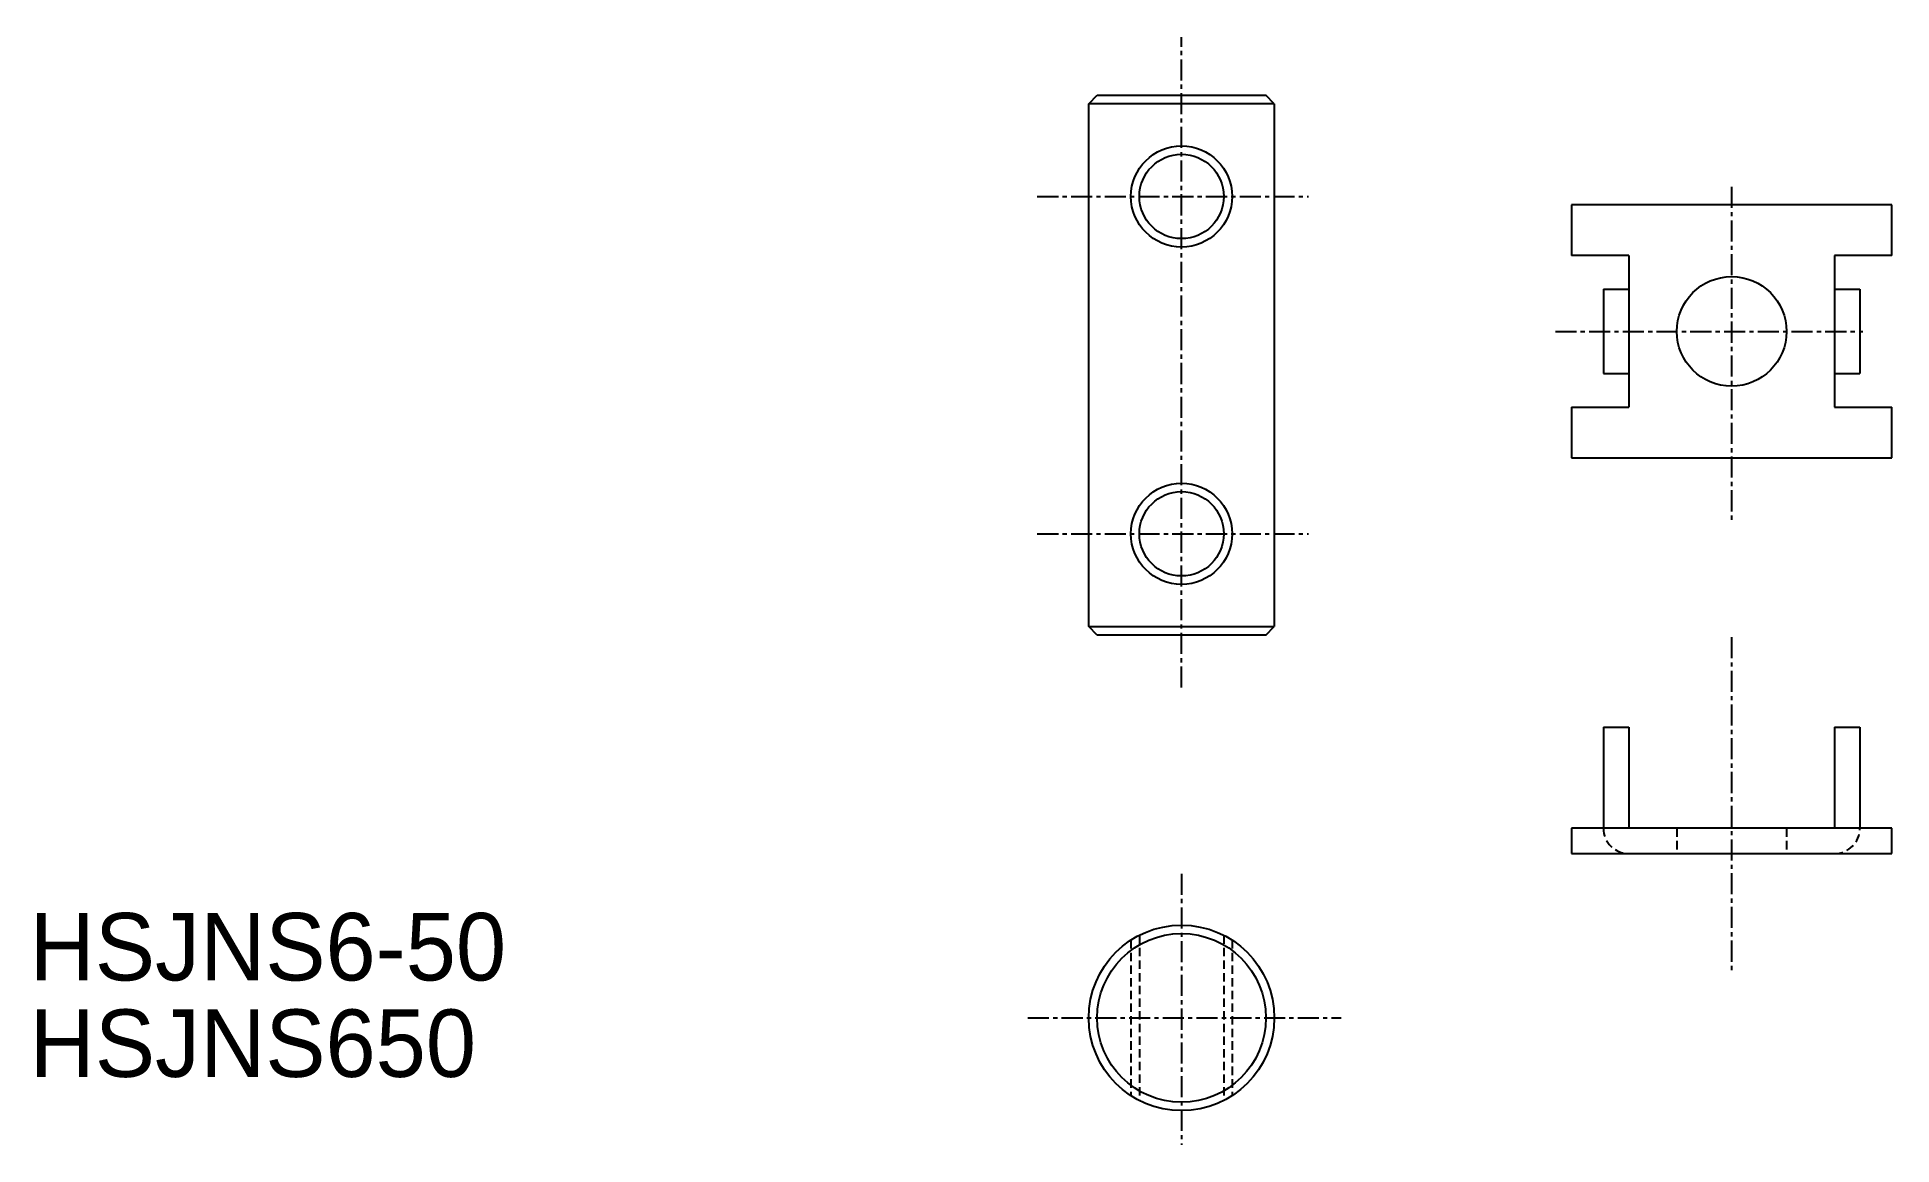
# Model space of a CAD drawing. Extents: x 0 to 110, y 5 to 71.
import ezdxf

# ---------------------------------------------------------------- set-up
doc = ezdxf.new("R2010")
doc.units = 0
doc.linetypes.add('CENTER', pattern=[2, 1.25, -0.25, 0.25, -0.25])
doc.linetypes.add('DASHED', pattern=[0.75, 0.5, -0.25])
doc.layers.get('0').update_dxf_attribs({"linetype": 'CONTINUOUS'})
doc.layers.add('CENTER', color=1, linetype='CENTER')

msp = doc.modelspace()

# ---------------------------------------------------------------- linework, layer by layer
at = {"color": 7, "linetype": 'CONTINUOUS'}
for p, q in [((62.78, 66.98), (63.28, 67.48)), ((63.28, 67.48), (73.28, 67.48)), ((73.78, 66.98), (73.28, 67.48)), ((73.78, 66.98), (62.78, 66.98)), ((62.78, 35.98), (62.78, 66.98)), ((73.78, 66.98), (73.78, 35.98)), ((110.39, 60.98), (91.39, 60.98)), ((91.39, 60.98), (91.39, 57.98)), ((110.39, 57.98), (110.39, 60.98)), ((94.79, 57.98), (91.39, 57.98)), ((110.39, 57.98), (106.99, 57.98)), ((91.39, 48.98), (94.79, 48.98)), ((91.39, 48.98), (91.39, 45.98)), ((106.99, 48.98), (110.39, 48.98)), ((110.39, 45.98), (110.39, 48.98)), ((91.39, 45.98), (110.39, 45.98)), ((62.78, 35.98), (73.78, 35.98)), ((63.28, 35.48), (62.78, 35.98)), ((73.28, 35.48), (63.28, 35.48)), ((73.28, 35.48), (73.78, 35.98)), ((93.29, 30.02), (93.29, 24.02)), ((93.29, 30.02), (94.79, 30.02)), ((94.79, 30.02), (94.79, 24.02)), ((106.99, 30.02), (106.99, 24.02)), ((106.99, 30.02), (108.49, 30.02)), ((108.49, 30.02), (108.49, 24.02)), ((110.39, 24.02), (91.39, 24.02)), ((91.39, 24.02), (91.39, 22.52)), ((93.29, 24.02), (93.29, 24.02)), ((108.49, 24.02), (108.49, 24.02)), ((110.39, 22.52), (110.39, 24.02)), ((91.39, 22.52), (94.79, 22.52)), ((94.79, 22.52), (106.99, 22.52)), ((106.99, 22.52), (110.39, 22.52))]:
    msp.add_line(p, q, dxfattribs=at)
at = {"color": 3, "linetype": 'DASHED'}
for p, q in [((97.64, 24.02), (97.64, 22.52)), ((104.14, 24.02), (104.14, 22.52)), ((65.78, 17.68), (65.78, 7.88)), ((70.78, 17.68), (70.78, 7.88)), ((65.28, 17.39), (65.28, 8.17)), ((71.28, 17.39), (71.28, 8.17))]:
    msp.add_line(p, q, dxfattribs=at)
at = {"color": 3, "linetype": 'CONTINUOUS'}
for centre in [(68.28, 61.48), (68.28, 41.48)]:
    msp.add_circle(centre, 3, dxfattribs=at)
at = {"color": 7, "linetype": 'CONTINUOUS'}
for centre, radius in [((68.28, 61.48), 2.5), ((100.89, 53.48), 3.25), ((68.28, 41.48), 2.5), ((68.28, 12.78), 5.5), ((68.28, 12.78), 5)]:
    msp.add_circle(centre, radius, dxfattribs=at)
at = {"color": 3, "linetype": 'DASHED'}
for centre, start, end in [((94.79, 24.02), 180, 270), ((106.99, 24.02), 270, 0)]:
    msp.add_arc(centre, 1.5, start, end, dxfattribs=at)
at = {"layer": 'CENTER', "color": 1, "linetype": 'CENTER'}
for p, q in [((68.28, 32.36), (68.28, 70.93)), ((100.89, 62.06), (100.89, 42.14)), ((59.73, 61.48), (75.81, 61.48)), ((90.44, 53.48), (108.67, 53.48)), ((59.73, 41.48), (75.81, 41.48)), ((100.89, 35.36), (100.89, 15.44)), ((68.28, 21.33), (68.28, 5.25)), ((59.17, 12.78), (77.74, 12.78))]:
    msp.add_line(p, q, dxfattribs=at)
at = {"layer": 'CENTER', "color": 0, "linetype": 'BYBLOCK'}
for p, q in [((94.79, 57.98), (94.79, 48.98)), ((106.99, 57.98), (106.99, 48.98)), ((93.29, 55.98), (93.29, 50.98)), ((93.29, 55.98), (94.79, 55.98)), ((106.99, 55.98), (108.49, 55.98)), ((108.49, 55.98), (108.49, 50.98)), ((93.29, 50.98), (94.79, 50.98)), ((106.99, 50.98), (108.49, 50.98))]:
    msp.add_line(p, q, dxfattribs=at)

# ---------------------------------------------------------------- texts
at = {"color": 7, "linetype": 'CONTINUOUS'}
for s, p in [('HSJNS6-50', (0, 15)), ('HSJNS650', (0, 9.28))]:
    msp.add_text(s, height=4, dxfattribs=at).set_placement(p)

doc.saveas('drawing.dxf')
